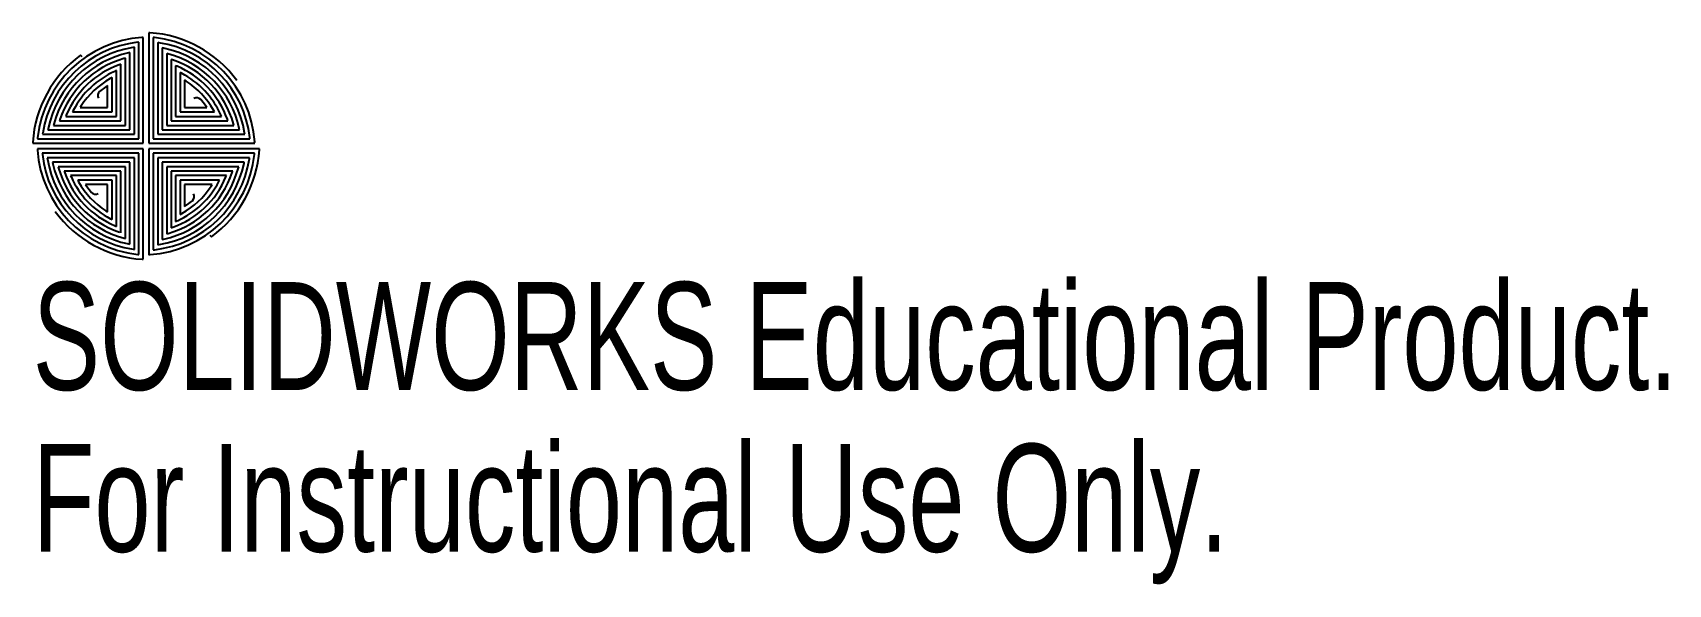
# Model space of a CAD drawing. Header units: millimetres. Extents: x -0.5 to 72.8, y -11.8 to 12.9.
import ezdxf

# ---------------------------------------------------------------- set-up
doc = ezdxf.new("R2010")
doc.units = ezdxf.units.MM
doc.styles.add('SLDTEXTSTYLE0', font='TXT', dxfattribs={"width": 0.7})

msp = doc.modelspace()

# ---------------------------------------------------------------- linework, layer by layer
at = {"color": 7, "linetype": 'Continuous', "lineweight": 25}
for p, q in [((4.27, 12.474), (4.208, 12.467)), ((4.27, 8.146), (4.27, 12.474)), ((4.47, 12.69), (4.41, 12.686)), ((4.47, 7.946), (4.47, 12.69)), ((4.766, 12.896), (4.72, 12.899)), ((4.72, 12.899), (4.72, 7.946)), ((4.968, 12.678), (4.92, 12.683)), ((4.92, 12.683), (4.92, 8.146)), ((5.12, 12.457), (5.12, 8.346)), ((5.17, 12.449), (5.12, 12.457)), ((1.732, 11.816), (1.663, 11.888)), ((3.67, 11.757), (3.6, 11.737)), ((3.67, 8.746), (3.67, 11.757)), ((3.87, 12.009), (3.803, 11.995)), ((3.87, 8.546), (3.87, 12.009)), ((4.07, 12.247), (4.005, 12.237)), ((4.07, 8.346), (4.07, 12.247)), ((5.32, 12.22), (5.32, 8.546)), ((5.373, 12.209), (5.32, 12.22)), ((5.575, 11.955), (5.52, 11.97)), ((5.52, 11.97), (5.52, 8.746)), ((3.27, 11.2), (3.194, 11.166)), ((3.27, 9.146), (3.27, 11.2)), ((3.47, 11.488), (3.397, 11.463)), ((3.47, 8.946), (3.47, 11.488)), ((5.779, 11.685), (5.72, 11.705)), ((5.72, 11.705), (5.72, 8.946)), ((5.982, 11.395), (5.92, 11.421)), ((5.92, 11.421), (5.92, 9.146)), ((6.186, 11.079), (6.12, 11.114)), ((6.12, 11.114), (6.12, 9.346)), ((2.786, 10.479), (2.516, 10.27)), ((2.87, 10.537), (2.786, 10.479)), ((2.87, 9.546), (2.87, 10.537)), ((3.07, 10.885), (2.99, 10.841)), ((3.07, 9.346), (3.07, 10.885)), ((6.39, 10.731), (6.32, 10.776)), ((6.32, 10.776), (6.32, 9.546)), ((1.685, 9.617), (1.639, 9.546)), ((1.639, 9.546), (2.87, 9.546)), ((6.32, 9.546), (7.31, 9.546)), ((7.252, 9.63), (7.043, 9.9)), ((7.31, 9.546), (7.252, 9.63)), ((0.461, 8.802), (0.446, 8.746)), ((0.731, 9.005), (0.711, 8.946)), ((0.711, 8.946), (3.47, 8.946)), ((1.021, 9.209), (0.995, 9.146)), ((0.995, 9.146), (3.27, 9.146)), ((1.337, 9.413), (1.302, 9.346)), ((1.302, 9.346), (3.07, 9.346)), ((5.72, 8.946), (8.262, 8.946)), ((5.92, 9.146), (7.973, 9.146)), ((6.12, 9.346), (7.658, 9.346)), ((7.658, 9.346), (7.615, 9.426)), ((7.973, 9.146), (7.939, 9.222)), ((8.262, 8.946), (8.236, 9.019)), ((8.53, 8.746), (8.511, 8.816)), ((-0.262, 8.195), (-0.267, 8.146)), ((-0.267, 8.146), (4.27, 8.146)), ((-0.033, 8.397), (-0.041, 8.346)), ((-0.041, 8.346), (4.07, 8.346)), ((0.207, 8.6), (0.196, 8.546)), ((0.196, 8.546), (3.87, 8.546)), ((0.446, 8.746), (3.67, 8.746)), ((4.92, 8.146), (9.247, 8.146)), ((5.12, 8.346), (9.021, 8.346)), ((5.32, 8.546), (8.782, 8.546)), ((5.52, 8.746), (8.53, 8.746)), ((8.782, 8.546), (8.768, 8.613)), ((9.021, 8.346), (9.01, 8.41)), ((9.247, 8.146), (9.24, 8.208)), ((-0.48, 7.992), (-0.483, 7.946)), ((-0.483, 7.946), (4.47, 7.946)), ((-0.274, 7.696), (-0.27, 7.637)), ((4.47, 7.696), (-0.274, 7.696)), ((-0.058, 7.496), (-0.051, 7.435)), ((4.27, 7.496), (-0.058, 7.496)), ((4.27, 2.96), (4.27, 7.496)), ((4.47, 2.744), (4.47, 7.696)), ((4.72, 7.946), (9.463, 7.946)), ((4.72, 7.696), (4.72, 2.952)), ((9.672, 7.696), (4.72, 7.696)), ((4.92, 7.496), (4.92, 3.169)), ((9.456, 7.496), (4.92, 7.496)), ((9.451, 7.448), (9.456, 7.496)), ((9.463, 7.946), (9.459, 8.006)), ((9.669, 7.65), (9.672, 7.696)), ((4.07, 7.296), (0.168, 7.296)), ((0.168, 7.296), (0.179, 7.232)), ((0.407, 7.096), (0.421, 7.03)), ((3.87, 7.096), (0.407, 7.096)), ((3.67, 6.896), (0.659, 6.896)), ((0.659, 6.896), (0.678, 6.827)), ((0.927, 6.696), (0.953, 6.624)), ((3.47, 6.696), (0.927, 6.696)), ((3.47, 3.938), (3.47, 6.696)), ((3.67, 3.673), (3.67, 6.896)), ((3.87, 3.423), (3.87, 7.096)), ((4.07, 3.186), (4.07, 7.296)), ((9.23, 7.296), (5.12, 7.296)), ((5.12, 7.296), (5.12, 3.395)), ((8.993, 7.096), (5.32, 7.096)), ((5.32, 7.096), (5.32, 3.634)), ((5.52, 6.896), (5.52, 3.886)), ((8.743, 6.896), (5.52, 6.896)), ((5.72, 6.696), (5.72, 4.154)), ((8.478, 6.696), (5.72, 6.696)), ((8.458, 6.637), (8.478, 6.696)), ((8.728, 6.84), (8.743, 6.896)), ((8.982, 7.043), (8.993, 7.096)), ((9.222, 7.246), (9.23, 7.296)), ((1.216, 6.496), (1.25, 6.421)), ((3.27, 6.496), (1.216, 6.496)), ((3.07, 6.296), (1.531, 6.296)), ((1.531, 6.296), (1.574, 6.217)), ((1.879, 6.096), (1.937, 6.013)), ((2.87, 6.096), (1.879, 6.096)), ((1.937, 6.013), (2.146, 5.743)), ((2.87, 4.866), (2.87, 6.096)), ((3.07, 4.529), (3.07, 6.296)), ((3.27, 4.222), (3.27, 6.496)), ((5.92, 6.496), (5.92, 4.443)), ((8.194, 6.496), (5.92, 6.496)), ((7.887, 6.296), (6.12, 6.296)), ((6.12, 6.296), (6.12, 4.758)), ((7.55, 6.096), (6.32, 6.096)), ((6.32, 6.096), (6.32, 5.106)), ((7.504, 6.026), (7.55, 6.096)), ((7.852, 6.23), (7.887, 6.296)), ((8.168, 6.434), (8.194, 6.496)), ((6.32, 5.106), (6.403, 5.164)), ((6.403, 5.164), (6.673, 5.372)), ((2.799, 4.912), (2.87, 4.866)), ((3.003, 4.563), (3.07, 4.529)), ((5.92, 4.443), (5.995, 4.477)), ((6.12, 4.758), (6.199, 4.801)), ((3.207, 4.248), (3.27, 4.222)), ((3.614, 3.688), (3.67, 3.673)), ((5.52, 3.886), (5.589, 3.905)), ((5.72, 4.154), (5.792, 4.18)), ((7.457, 3.826), (7.526, 3.754)), ((3.816, 3.434), (3.87, 3.423)), ((4.019, 3.194), (4.07, 3.186)), ((4.221, 2.965), (4.27, 2.96)), ((4.72, 2.952), (4.779, 2.956)), ((4.92, 3.169), (4.981, 3.176)), ((5.12, 3.395), (5.184, 3.406)), ((5.32, 3.634), (5.386, 3.648)), ((4.423, 2.747), (4.47, 2.744))]:
    msp.add_line(p, q, dxfattribs=at)
for centre, radius, start, end in [((4.758, 7.649), 5.05, 93.95513, 173.79377), ((4.758, 7.649), 4.85, 96.51767, 171.12451), ((4.422, 7.658), 5.25, 36.13516, 86.24543), ((4.422, 7.658), 5.05, 3.95513, 83.79377), ((4.758, 7.649), 5.25, 126.13516, 176.24543), ((4.758, 7.649), 4.65, 99.31794, 168.20047), ((4.758, 7.649), 4.45, 102.39857, 164.97395), ((4.758, 7.649), 4.25, 105.81491, 161.38228), ((4.422, 7.658), 4.85, 6.51767, 81.12451), ((4.422, 7.658), 4.65, 9.31794, 78.20047), ((4.422, 7.658), 4.45, 12.39858, 74.97396), ((4.758, 7.649), 4.05, 109.64082, 157.34028), ((4.758, 7.649), 3.85, 113.97856, 152.72729), ((4.422, 7.658), 4.25, 15.81491, 71.38228), ((4.422, 7.658), 4.05, 19.64082, 67.34028), ((4.422, 7.658), 3.85, 23.97856, 62.72729), ((4.758, 7.649), 3.65, 118.97677, 147.36221), ((2.683, 10.085), 0.25, 131.97081, 208.69797), ((4.422, 7.658), 3.65, 28.97677, 57.36221), ((6.858, 9.733), 0.25, 41.97081, 118.69797), ((4.767, 7.985), 5.05, 183.95513, 263.79377), ((4.767, 7.985), 4.85, 186.51767, 261.12451), ((4.431, 7.994), 5.05, 273.95513, 353.79377), ((4.431, 7.994), 5.25, 306.13516, 356.24543), ((4.767, 7.985), 4.65, 189.31794, 258.20047), ((4.767, 7.985), 4.45, 192.39858, 254.97396), ((4.767, 7.985), 4.25, 195.81491, 251.38228), ((4.767, 7.985), 4.05, 199.64082, 247.34028), ((4.431, 7.994), 4.85, 276.51767, 351.12451), ((4.431, 7.994), 4.65, 279.31794, 348.20047), ((4.431, 7.994), 4.45, 282.39857, 344.97395), ((4.431, 7.994), 4.25, 285.81491, 341.38228), ((4.767, 7.985), 3.85, 203.97856, 242.72729), ((4.767, 7.985), 3.65, 208.97677, 237.36221), ((4.431, 7.994), 4.05, 289.64082, 337.34028), ((4.431, 7.994), 3.85, 293.97856, 332.72729), ((4.431, 7.994), 3.65, 298.97677, 327.36221), ((2.331, 5.91), 0.25, 221.97081, 298.69797), ((6.506, 5.558), 0.25, 311.97081, 28.69797), ((4.767, 7.985), 5.25, 216.13516, 266.24543)]:
    msp.add_arc(centre, radius, start, end, dxfattribs=at)

# ---------------------------------------------------------------- texts
at = {"color": 7, "linetype": 'Continuous', "char_height": 4.83362, "attachment_point": 1, "style": 'SLDTEXTSTYLE0'}
for s, insert in [('SOLIDWORKS Educational Product.', (-0.483, 1.724)), ('For Instructional Use Only.', (-0.483, -5.526))]:
    msp.add_mtext(s, dxfattribs=dict(at, insert=insert))

doc.saveas('drawing.dxf')
